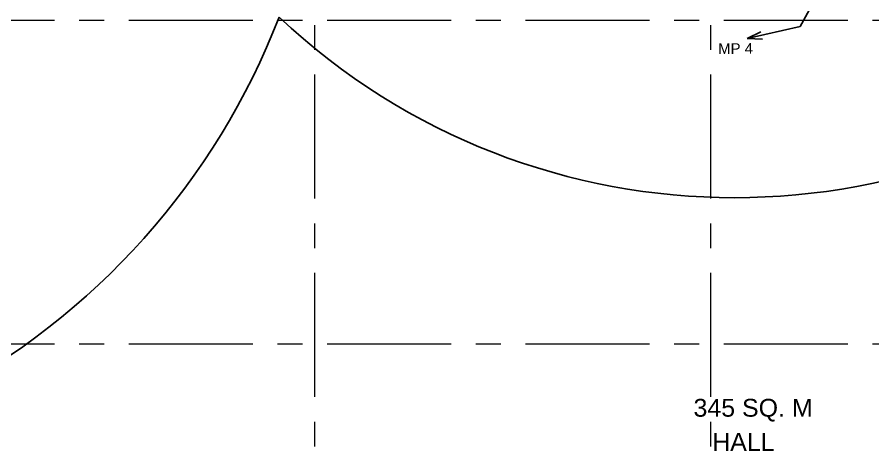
# Model space of a CAD drawing. Header units: inches. Extents: x 527934 to 2134587, y -408734 to 227304.
# Drawn here: x 1928196 to 1941142, y -4822 to 1755 of the extents above; entities that cross this region are included whole.
import ezdxf

# ---------------------------------------------------------------- set-up
doc = ezdxf.new("R2010")
doc.units = ezdxf.units.IN
doc.header["$MEASUREMENT"] = 0
doc.linetypes.add('CENTER', pattern=[2, 1.25, -0.25, 0.25, -0.25])
for name, color, linetype, lineweight in [('6 LIGHT PT WIRING', 3, 'Continuous', 25), ('7 POWER PT WIRING', 3, 'Continuous', 25), ('centre line', 1, 'CENTER', 9), ('dim', 253, 'Continuous', 9), ('text', 7, 'Continuous', 13)]:
    doc.layers.add(name, color=color, linetype=linetype, lineweight=lineweight)
doc.styles.add('labelling', font='arial.ttf')
doc.styles.get("Standard").update_dxf_attribs({"font": 'arial.ttf'})
doc.dimstyles.new('dim 100', dxfattribs={"dimtxt": 200, "dimasz": 90, "dimexe": 150, "dimexo": 150, "dimgap": 50, "dimtad": 1, "dimdec": 0, "dimzin": 0, "dimdsep": 46, "dimtxsty": 'Standard', "dimblk": 'ARCHTICK', "dimcen": 100, "dimdle": 150, "dimazin": 0, "dimtfac": 1, "dimtdec": 0, "dimtix": 1, "dimtmove": 2, "dimatfit": 3, "dimfxl": 150, "dimfxlon": 1, "dimtolj": 1, "dimtzin": 0, "dimarcsym": 0})

# ---------------------------------------------------------------- blocks, each defined once
blk = doc.blocks.new('_ArchTick')
at = {"color": 0, "linetype": 'ByBlock', "const_width": 0.15}
blk.add_lwpolyline([(-0.5, -0.5), (0.5, 0.5)], dxfattribs=at)
blk = doc.blocks.new('*D2295')
at = {"layer": 'Defpoints', "color": 0, "ltscale": 400}
for p in [(1962630.76554559, 12367.72027792875), (1926530.765545587, 775.8521177307703), (1962630.76554559, 775.8521177307703)]:
    blk.add_point(p, dxfattribs=at)
at = {"layer": 'dim', "color": 0, "lineweight": -2, "ltscale": 400}
for p, q in [((1926530.765545587, 12217.72027792875), (1926530.765545587, 12517.72027792875)), ((1962630.76554559, 12217.72027792875), (1962630.76554559, 12517.72027792875)), ((1926380.765545587, 12367.72027792875), (1962780.76554559, 12367.72027792875))]:
    blk.add_line(p, q, dxfattribs=at)
at = {"layer": 'dim', "color": 0, "lineweight": -2, "ltscale": 400, "xscale": 90, "yscale": 90, "zscale": 90, "rotation": 180}
blk.add_blockref('_ArchTick', (1926530.765545587, 12367.72027792875), dxfattribs=at)
at = {"layer": 'dim', "color": 0, "lineweight": -2, "ltscale": 400, "xscale": 90, "yscale": 90, "zscale": 90}
blk.add_blockref('_ArchTick', (1962630.76554559, 12367.72027792875), dxfattribs=at)
at = {"layer": 'dim', "color": 0, "ltscale": 400, "insert": (1944580.765545588, 12519.9030882971), "char_height": 200, "attachment_point": 5}
blk.add_mtext('\\A1;36100', dxfattribs=at)
blk = doc.blocks.new('*U1946')
at = {"color": 3}
for p, q in [((-181326.3564004825, -126938.5625152928), (-181322.1187322927, -126959.7963330107)), ((-181322.1187322927, -126959.7963330107), (-181334.534313211, -126976.1130460316)), ((-181334.534313211, -126976.1130460316), (-181332.2635735035, -126970.8849496987)), ((-181334.534313211, -126976.1130460316), (-181330.0486500678, -126972.5703112729))]:
    blk.add_line(p, q, dxfattribs=at)

msp = doc.modelspace()

# ---------------------------------------------------------------- linework, layer by layer
at = {"layer": '6 LIGHT PT WIRING', "ltscale": 400}
for centre, radius, start, end in [((1921934.041463146, 5707.124274020229), 10962.24615113208, 297.6017767890745, 338.8665199344314), ((1939049.500000073, 9079.520297950701), 10056.38512233362, 226.7497186319553, 313.2502813680447)]:
    msp.add_arc(centre, radius, start, end, dxfattribs=at)
at = {"layer": 'centre line', "ltscale": 1500}
for p, q in [((1932695.765484822, 12884.61750718276), (1932695.765484823, -24601.99962949287)), ((1938685.765484822, 12884.61750718276), (1938685.765484823, -24601.99962949287)), ((1920886.523712615, 1708.117507182527), (1968092.62715113, 1708.117507182527)), ((1920886.523712615, -3187.882492817473), (1968092.62715113, -3187.882492817473))]:
    msp.add_line(p, q, dxfattribs=at)

# ---------------------------------------------------------------- block references
at = {"layer": '7 POWER PT WIRING', "color": 3, "xscale": 39.99999999988315, "yscale": 40, "zscale": 40.00000000000001, "rotation": 320.0183563455831}
msp.add_blockref('*U1946', (10760647.87144465, -767354.3152445403), dxfattribs=at)

# ---------------------------------------------------------------- texts
at = {"layer": '7 POWER PT WIRING', "color": 3, "ltscale": 0.005, "insert": (1939064.300373975, 1279.700460312044), "char_height": 161.2799999999999, "attachment_point": 5, "rotation": 0.2560150115123482, "style": 'labelling'}
msp.add_mtext('MP 4', dxfattribs=at)
at = {"layer": 'text'}
for s, p in [('345 SQ. M', (1938428.347647591, -4290.193399331998)), ('HALL', (1938710.904645454, -4806.882492817473))]:
    msp.add_text(s, height=270, dxfattribs=at).set_placement(p)

# ---------------------------------------------------------------- dimensions: what is measured, and where the dimension line sits
at = {"layer": 'dim', "ltscale": 400}
dim = msp.add_linear_dim(base=(1962630.76554559, 12367.72027792875), p1=(1926530.765545587, 775.8521177307703), p2=(1962630.76554559, 775.8521177307703), dimstyle='dim 100', override={"dimpost": '\\X'}, dxfattribs=at)
dim.commit()
dim.dimension.update_dxf_attribs({"geometry": '*D2295', "text_midpoint": (1944580.765545588, 12519.9030882971)})

doc.saveas('drawing.dxf')
